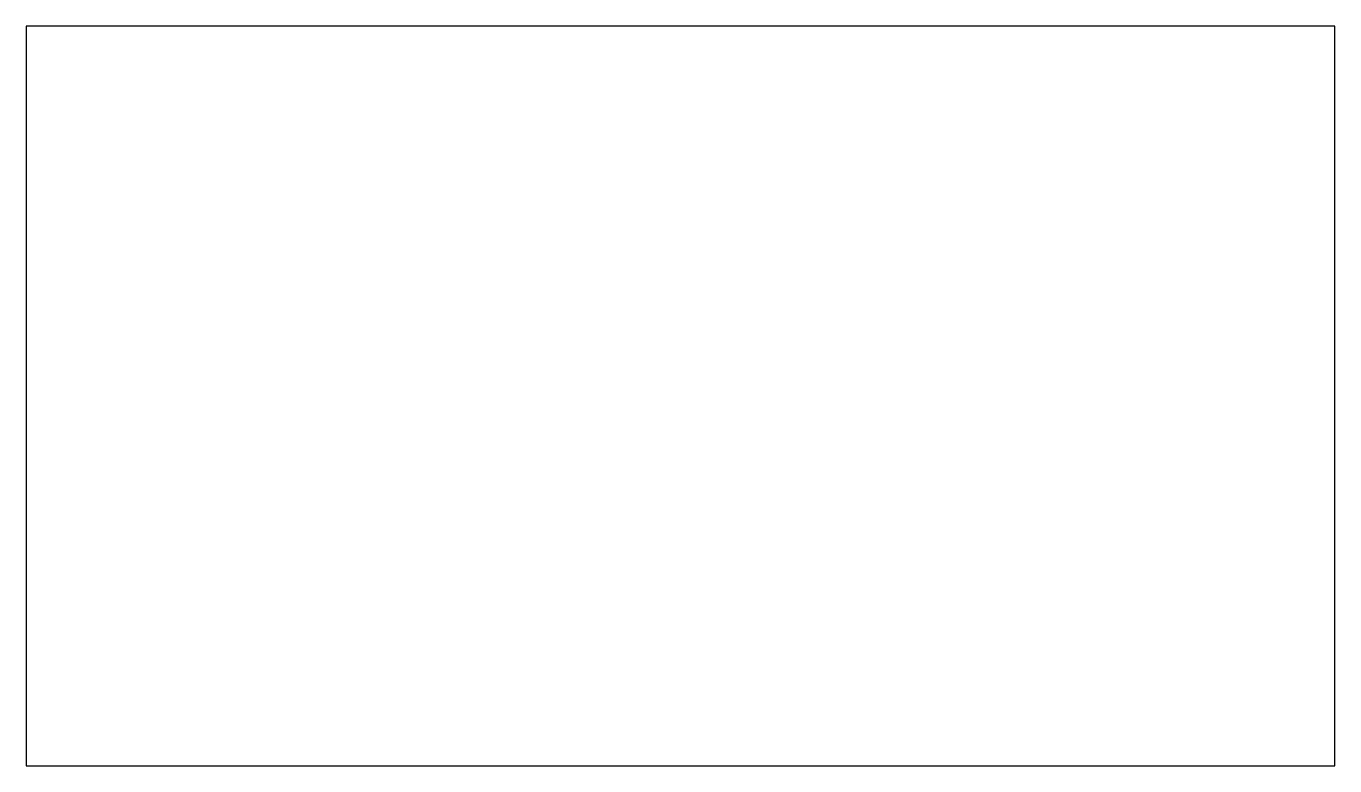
# Model space of a CAD drawing. Header units: millimetres. Extents: x 119 to 182, y -101.3 to -65.7.
import ezdxf

# ---------------------------------------------------------------- set-up
doc = ezdxf.new("R2010")
doc.units = ezdxf.units.MM
doc.layers.add('BLACK', color=250, linetype='CONTINUOUS')

msp = doc.modelspace()

# ---------------------------------------------------------------- linework, layer by layer
at = {"layer": 'BLACK', "linetype": 'CONTINUOUS'}
for p, q in [((119, -65.7), (119, -101.3)), ((182, -65.7), (119, -65.7)), ((182, -101.3), (182, -65.7)), ((119, -101.3), (182, -101.3))]:
    msp.add_line(p, q, dxfattribs=at)

doc.saveas('drawing.dxf')
